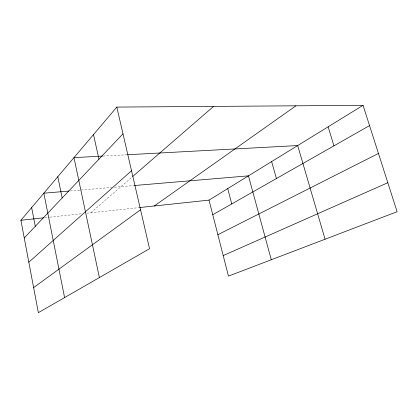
<?xml version="1.0" encoding="UTF-8"?>
<svg xmlns="http://www.w3.org/2000/svg" width="418" height="418" viewBox="0 0 418 418"><rect width="100%" height="100%" fill="white"/><g stroke="black" fill="none" stroke-linecap="round" stroke-linejoin="round"><path stroke-width="0.31" stroke-dasharray="2.09 1.57" d="M90.816 212.778L132.224 176.898M44.736 217.715L49.246 217.229M49.894 217.161L81.238 213.802M86.981 213.19L138.922 207.626M70.266 190.953L111.993 187.416M114.553 187.201L134.575 185.503M103.131 156.06L127.035 154.77"/><path stroke-width="0.63" d="M116.81 107.086L149.56 248.726L38.357 312.664L20.9 220.265L116.81 107.086L363.049 105.336L397.1 211.712L228.463 276.115L209.021 200.117L363.049 105.336M24.244 237.962L122.991 133.817M28.821 262.196L131.524 170.722M132.71 176.474L213.588 106.402M33.623 287.589L140.552 209.779M154.299 205.975L295.939 105.817M212.757 214.732L369.538 125.609M217.867 234.707L378.452 153.448M223.207 255.57L387.82 182.718M20.9 220.265L43.451 217.851M139.565 207.558L209.021 200.117M68.975 191.063L43.843 193.194L64.591 297.579M134.575 185.503L248.459 175.847L271.277 259.766M102.483 156.097L73.976 157.633L99.395 277.568M127.678 154.733L297.689 145.558L325.063 239.221M328.135 126.821L333.945 145.845M271.637 161.588L276.413 178.549M227.711 188.617L231.744 203.942M93.512 134.58L98.941 159.185M57.815 176.709L62.167 197.965M31.643 207.589L35.269 226.331"/></g></svg>
